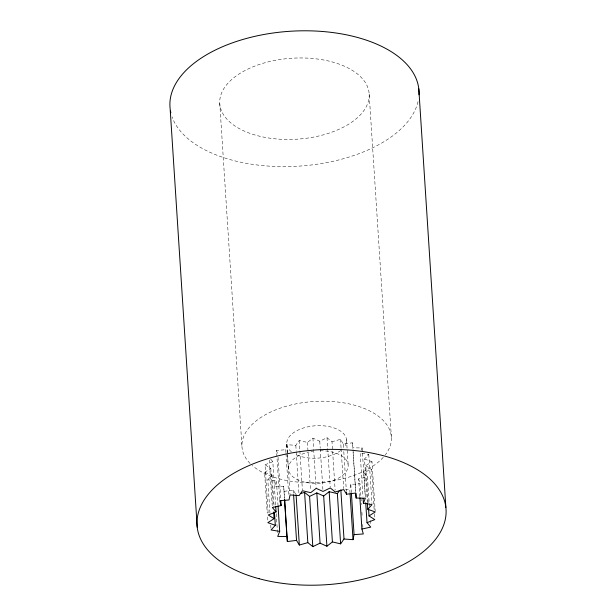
<?xml version="1.0" encoding="UTF-8"?>
<svg xmlns="http://www.w3.org/2000/svg" width="616" height="616" viewBox="0 0 616 616"><rect width="100%" height="100%" fill="white"/><g stroke="black" fill="none" stroke-linecap="round" stroke-linejoin="round"><path stroke-width="0.46" stroke-dasharray="3.08 2.31" d="M285.947 452.591L285.762 449.749L286.794 444.69L295.834 445.353L299.207 440.509L307.43 442.442L312.928 438.13L319.766 441.21L327.011 437.73L332.001 441.734L335.127 490.067M350.034 493.231L349.796 489.443L350.82 484.384L360.06 483.729L360.922 496.997M269.947 512.912L267.806 479.741L276.445 481.181L274.466 486.178L283.683 486.317L284.6 498.898M361.13 450.45L362.123 447.955L352.899 447.817L352.475 442.804L343.305 443.99L340.494 439.323L332.001 441.734M267.806 479.741L272.056 475.082L264.587 472.433L267.221 513.182M367.352 502.648L364.526 459.051L368.776 454.392L360.144 452.952L362.963 496.55M264.587 472.433L270.817 468.43L265.026 464.764L268.214 514.044M368.152 502.664L365.765 465.696L371.995 461.7L375.183 510.98M265.026 464.764L272.819 461.692L275.637 505.289M365.357 497.081L363.763 472.441L371.556 469.369L374.189 510.125M359.836 496.819L358.666 478.809L367.483 476.884L369.138 502.471M284.115 491.322L293.278 490.143L295.618 494.032M279.71 499.684L276.522 450.404L285.762 449.749M345.276 489.112L349.796 489.443M364.526 459.051L371.995 461.7M365.765 465.696L371.556 469.369M363.763 472.441L367.483 476.884M270.694 459.151L272.819 461.692M358.666 478.809L360.06 483.729M276.522 450.404L277.916 455.316M369.169 94.009A74.852 40.548 -3.7 0 1 259.159 136.113A74.852 40.548 -3.7 0 1 255.062 65.997A74.852 40.548 -3.7 0 1 369.169 94.009L391.368 437.252M374.436 513.913L374.682 517.71M368.776 454.392L371.964 503.68M369.2 503.426L369.384 506.267M370.308 520.482L370.609 525.217M362.123 447.955L365.242 496.288M360.984 497.944L361.407 504.581M361.9 512.165L362.146 515.954M362.701 524.486L362.878 527.327M353.022 449.711L355.786 492.361M352.475 442.804L352.837 448.494M353.084 452.283L355.663 492.092M350.82 484.384L351.312 491.968M346.508 439.616L348.132 464.733M343.305 443.99L343.551 447.778M343.797 451.567L346.369 491.375M340.494 439.323L341.048 447.855M341.11 448.802L343.682 488.611M327.011 437.73L330.199 487.01M319.766 441.21L320.197 447.84M320.258 448.787L322.892 489.543M312.928 438.13L313.598 448.556M313.66 449.503L316.116 487.418M307.43 442.442L310.556 490.775M299.207 440.509L299.823 449.988M299.884 450.935L302.394 489.789M295.834 445.353L296.196 451.043M296.257 451.99L298.899 492.738M293.278 490.143L293.524 493.932M286.817 444.282L287.356 452.652M287.418 453.584L288.442 469.392M286.794 444.69L289.982 493.978M286.009 453.538L288.765 496.188M283.683 486.317L284.476 498.637M278.039 457.218L280.796 499.861M276.445 481.181L277.978 504.874M276.245 513.667L277.47 532.617M272.056 475.082L274.082 506.352M270.817 468.43L273.273 506.344M269.284 460.09L272.226 505.582M270.747 525.232L270.932 528.074M267.467 516.978L267.775 521.713M219.758 103.403L241.957 446.646M418.033 101.632A124.755 67.583 -3.7 0 1 298.229 166.181A124.755 67.583 -3.7 0 1 172.072 116.894M250.073 463.432A74.852 40.548 -3.7 0 1 314.299 401.47A74.852 40.548 -3.7 0 1 385.27 454.939M383.267 457.334A74.852 40.548 -3.7 0 1 319.026 482.428A74.852 40.548 -3.7 0 1 252.337 465.565M291.368 451.767A29.938 16.216 -3.7 0 1 314.876 425.818A29.938 16.216 -3.7 0 1 343.674 447.678M340.794 450.435A29.938 16.216 -3.7 0 1 294.802 454.031M320.258 450.766A29.938 16.216 -3.7 0 1 345.022 473.111A29.938 16.216 -3.7 0 1 295.595 478.678A29.938 16.216 -3.7 0 1 309.14 452.021M310.941 451.651A29.938 16.216 -3.7 0 1 312.774 451.351"/><path stroke-width="0.92" d="M300.331 493.601L304.581 492.4L307.831 542.627L312.82 546.631L320.066 543.158L326.904 546.23L332.401 541.918L340.625 543.859L344.005 539.008L353.037 539.67L354.069 534.619L351.374 492.916M278.039 505.821L279.695 531.408L277.716 536.413L286.933 536.551L287.356 541.549L296.527 540.378L299.338 545.037L307.831 542.627M365.727 502.764L367.013 522.668L374.805 519.604L369.015 515.931L375.244 511.927L367.775 509.286L372.025 504.627L363.386 503.18L365.365 498.182L356.148 498.044L355.725 493.039L346.554 494.217L343.743 489.558L335.25 491.961L330.261 487.957L323.015 491.437L316.177 488.365L310.68 492.669L302.456 490.736L299.076 495.587L290.044 494.925L289.012 499.976L279.772 500.631L281.166 505.551L272.349 507.476L276.068 511.927L268.276 514.991L274.066 518.664L267.837 522.661L275.306 525.309L271.055 529.968L279.695 531.408M340.625 543.859L337.375 493.624L339.308 490.852M326.904 546.23L323.662 496.003L329.16 491.691L337.375 493.624M304.581 492.4L309.579 496.404L316.817 492.923L323.662 496.003M354.069 534.619L363.309 533.964L361.915 529.044L370.732 527.119L367.013 522.668M418.803 88.866L445.868 507.453M368.584 509.293L369.015 515.931M367.413 503.595L367.775 509.286M363.086 498.444L363.386 503.18M359.898 497.767L361.915 529.044M355.848 493.308L356.148 498.044M350.096 494.178L353.037 539.67M346.431 492.323L346.554 494.217M340.817 489.728L344.005 539.008M329.16 491.691L332.401 541.918M316.817 492.923L320.066 543.158M309.579 496.404L312.82 546.631M296.088 494.81L299.338 545.037M293.586 494.879L296.527 540.378M284.661 499.853L287.356 541.549M284.538 499.584L286.933 536.551M280.858 500.808L281.166 505.551M275.699 506.237L276.068 511.927M274.443 512.042L275.306 525.309M273.635 512.027L274.066 518.664M197.197 527.134L170.131 108.547A124.755 67.583 -3.7 0 1 292.269 31.139A124.755 67.583 -3.7 0 1 418.995 94.81M170.855 112.751A124.755 67.583 -3.7 0 1 170.509 111.073M259.113 578.717A124.755 67.583 -3.7 0 0 446.107 511.688A124.755 67.583 -3.7 0 0 259.382 461.476A124.755 67.583 -3.7 0 0 259.113 578.717"/></g></svg>
